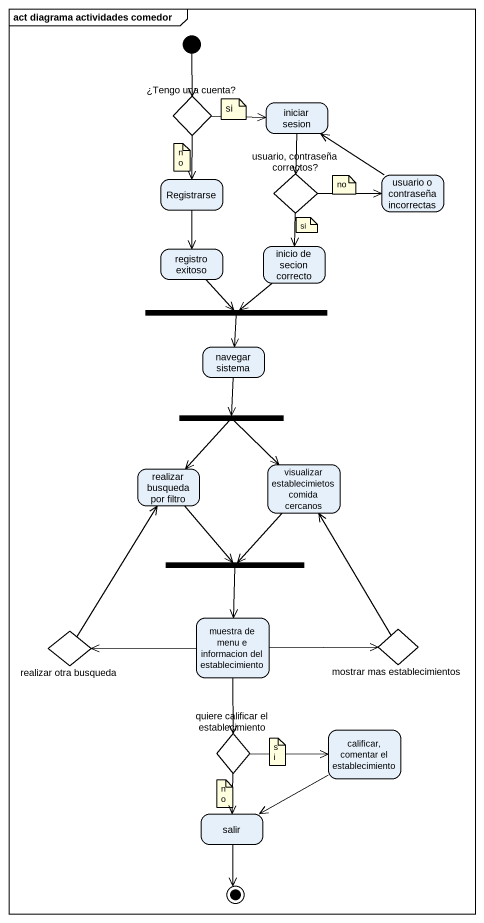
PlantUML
@startuml
mainframe act diagrama actividades comedor
hide empty description
state "¿Tengo una cuenta?" as Tengo_una_cuenta <<choice>>
state "iniciar sesion" as iniciar_sesion
state Registrarse
state "usuario, contraseña correctos?" as usuario_contraseña_correctos <<choice>>
state "usuario o contraseña incorrectas" as usuario_o_contraseña
state "registro exitoso" as registro_exitoso
state "inicio de secion correcto" as inicio_de_secion_correcto
state fork1 <<join>>
state "navegar sistema" as navegar_sistema
state fork2 <<fork>>
state "realizar busqueda por filtro" as realizar_busqueda_por_filtro
state "visualizar establecimietos comida cercanos" as visualizar_establecimietos
state fork3 <<join>>
state "realizar otra busqueda" as realizar_otra_busqueda <<choice>>
state "muestra de menu e informacion del establecimiento" as muestra_de_menu_e
state "mostrar mas establecimientos" as mostrar_mas_establecimientos <<choice>>
state "quiere calificar el establecimiento" as quiere_calificar_el <<choice>>
state "calificar, comentar el establecimiento" as calificar_comentar_el
state salir
[*] --> Tengo_una_cuenta
Tengo_una_cuenta -right-> iniciar_sesion
Tengo_una_cuenta --> Registrarse
iniciar_sesion --> usuario_contraseña_correctos
Registrarse --> registro_exitoso
usuario_contraseña_correctos -right-> usuario_o_contraseña
usuario_contraseña_correctos --> inicio_de_secion_correcto
usuario_o_contraseña -up-> iniciar_sesion
registro_exitoso --> fork1
inicio_de_secion_correcto --> fork1
fork1 --> navegar_sistema
navegar_sistema --> fork2
fork2 --> realizar_busqueda_por_filtro
fork2 --> visualizar_establecimietos
realizar_busqueda_por_filtro --> fork3
visualizar_establecimietos --> fork3
fork3 --> muestra_de_menu_e
realizar_otra_busqueda -up-> realizar_busqueda_por_filtro
muestra_de_menu_e -left-> realizar_otra_busqueda
muestra_de_menu_e -right-> mostrar_mas_establecimientos
muestra_de_menu_e --> quiere_calificar_el
mostrar_mas_establecimientos -up-> visualizar_establecimietos
quiere_calificar_el -right-> calificar_comentar_el
quiere_calificar_el --> salir
calificar_comentar_el -left-> salir
salir --> [*]
note as N1
  si
end note
note as N2
  no
end note
note as N3
  no
end note
note as N4
  si
end note
note as N5
  si
end note
note as N6
  no
end note
@enduml
